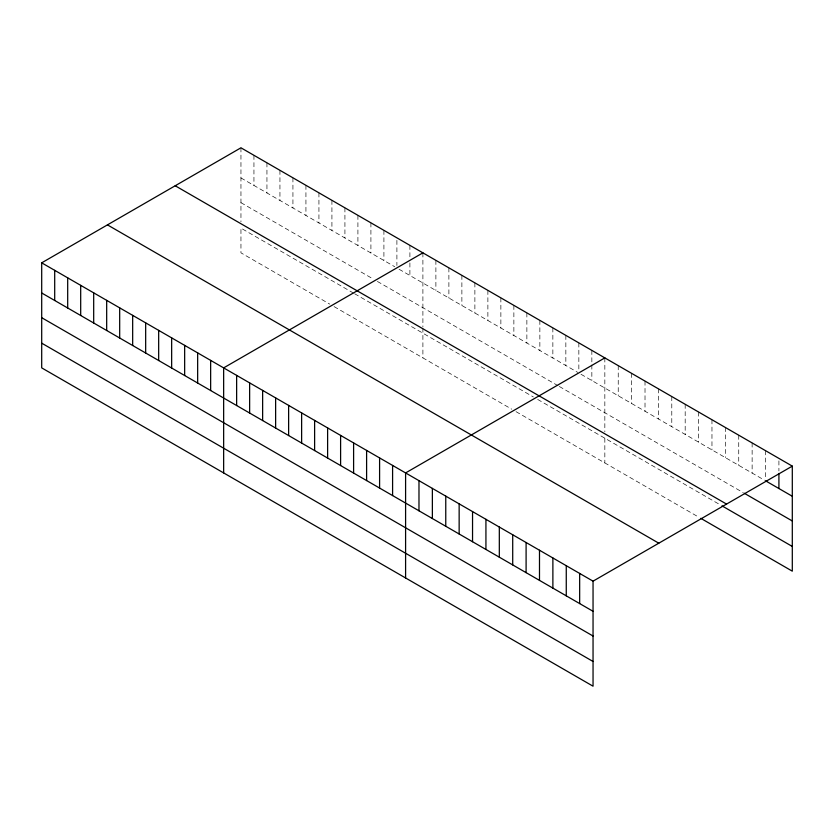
<?xml version="1.0" encoding="UTF-8"?>
<svg xmlns="http://www.w3.org/2000/svg" width="834" height="834" viewBox="0 0 834 834"><rect width="100%" height="100%" fill="white"/><g stroke="black" fill="none" stroke-linecap="round" stroke-linejoin="round"><path stroke-width="0.63" stroke-dasharray="4.17 3.13" d="M240.953 177.944L394.743 266.734M399.069 269.236L577.764 372.402M581.017 374.278L764.403 480.155M240.953 202.662L373.079 278.942M377.406 281.444L558.269 385.861M559.353 386.486L743.209 492.633M353.585 293.151L240.953 228.13L240.953 252.838L329.753 304.118M354.669 293.776L533.364 396.953M537.69 399.444L720.889 505.216M334.09 306.61L511.701 409.16M516.038 411.662L698.569 517.049M778.914 460.9L778.914 470.949M765.518 450.662L765.518 479.54M752.132 442.927L752.132 473.066M738.736 435.202L738.736 465.341M725.351 427.467L725.351 457.605M711.965 419.742L711.965 449.88M698.569 412.006L698.569 442.145M685.183 404.281L685.183 434.42M671.787 396.546L671.787 426.685M658.401 388.811L658.401 418.96M645.016 381.086L645.016 411.225M631.619 373.351L631.619 403.489M618.234 365.626L618.234 395.764M604.838 357.89L604.838 431.845M604.838 438.215L604.838 462.933M591.848 350.395L591.848 380.533M578.848 342.889L578.848 370.515M565.848 335.383L565.848 365.521M552.859 327.877L552.859 358.015M539.859 320.381L539.859 350.52M526.869 312.875L526.869 343.014M513.869 305.369L513.869 335.508M500.869 297.863L500.869 328.012M487.88 290.368L487.88 320.506M474.88 282.862L474.88 313M461.88 275.356L461.88 305.494M448.89 267.86L448.89 297.999M435.89 260.354L435.89 290.493M422.901 252.848L422.901 326.803M422.901 328.075L422.901 357.89M409.901 245.342L409.901 257.904M409.901 262.929L409.901 275.481M396.901 240.348L396.901 265.473M383.911 230.34L383.911 260.479M370.911 222.834L370.911 252.973M357.911 215.328L357.911 245.467M344.922 207.833L344.922 237.971M331.922 200.327L331.922 230.465M318.932 192.821L318.932 222.959M305.932 185.315L305.932 215.464M292.932 177.819L292.932 207.958M279.943 170.313L279.943 200.452M266.943 162.807L266.943 192.946M253.943 155.312L253.943 185.45M240.953 147.806L240.953 221.761"/><path stroke-width="1.25" d="M41.7 262.835L593.047 581.162L593.047 686.194L41.7 367.877L41.7 262.835L240.953 147.806L792.3 466.123L792.3 571.165L700.8 518.331M422.901 252.848L223.648 367.888L223.648 472.92M604.838 357.89L405.595 472.93L405.595 577.972M593.047 581.162L792.3 466.123M765.518 480.801L792.3 496.261M744.324 493.28L792.3 520.979M175.203 185.763L726.55 504.08M722.004 505.863L792.3 546.447M107.45 224.878L658.797 543.195M41.7 292.984L593.047 611.301M41.7 317.691L593.047 636.019M41.7 343.16L593.047 661.477M778.914 473.462L778.914 488.526M579.661 573.427L579.661 603.566M566.265 565.702L566.265 595.841M552.879 557.967L552.879 588.106M539.494 550.231L539.494 580.381M526.098 542.507L526.098 572.645M512.712 534.771L512.712 564.91M499.316 527.046L499.316 557.185M485.93 519.311L485.93 549.45M472.544 511.586L472.544 541.725M459.148 503.851L459.148 533.989M445.763 496.126L445.763 526.264M432.366 488.39L432.366 518.529M418.981 480.665L418.981 510.804M392.595 465.424L392.595 495.563M379.595 457.929L379.595 488.067M366.606 450.423L366.606 480.561M353.606 442.917L353.606 473.055M340.606 435.411L340.606 465.549M327.616 427.915L327.616 458.054M314.616 420.409L314.616 450.548M301.627 412.903L301.627 443.042M288.627 405.397L288.627 435.536M275.627 397.901L275.627 428.04M262.637 390.395L262.637 420.534M249.637 382.889L249.637 413.028M236.637 375.383L236.637 405.532M210.648 360.382L210.648 390.521M197.658 352.876L197.658 383.014M184.658 345.38L184.658 375.519M171.658 337.874L171.658 368.013M158.668 330.368L158.668 360.507M145.669 322.862L145.669 353.001M132.669 315.367L132.669 345.505M119.679 307.861L119.679 337.999M106.679 300.355L106.679 330.493M93.689 292.849L93.689 322.998M80.69 285.353L80.69 315.492M67.69 277.847L67.69 307.986M54.7 270.341L54.7 300.48"/></g></svg>
